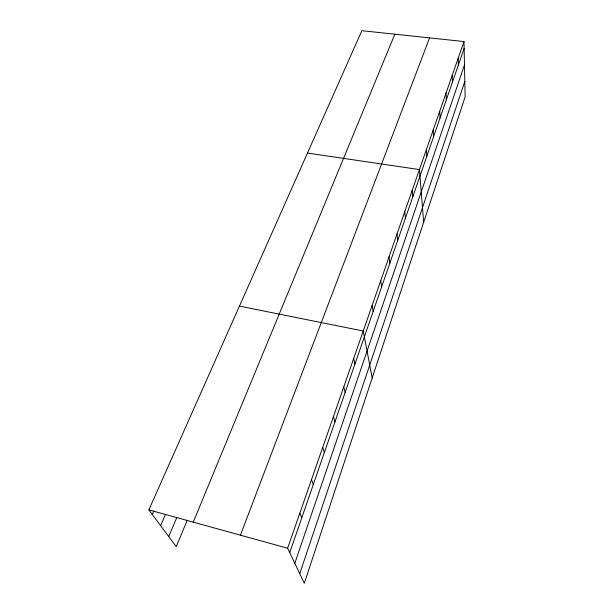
<?xml version="1.0" encoding="UTF-8"?>
<svg xmlns="http://www.w3.org/2000/svg" width="614" height="614" viewBox="0 0 614 614"><rect width="100%" height="100%" fill="white"/><g stroke="black" fill="none" stroke-linecap="round" stroke-linejoin="round"><path stroke-width="0.92" d="M299.739 573.714L464.813 81.409M294.797 563.307L464.476 64.954M289.731 552.661L464.13 48.376M463.992 41.552L465.136 96.812L304.298 583.3L287.621 548.225L463.992 41.552L361.861 30.7L148.864 509.881L176.218 546.644L187.239 520.242M240.412 535.178L429.562 37.891M193.256 522.146L394.848 34.207M168.72 536.567L176.855 517.41M160.607 525.661L165.458 514.44M152.318 514.517L153.822 511.094M307.468 153.07L419.423 169.579L423.66 222.245M239.437 306.117L363.227 331.007L372.184 377.963M148.864 509.881L287.621 548.225M299.824 513.15L301.766 517.863M311.513 479.572L313.293 484.53M322.718 447.391L324.346 452.572M333.463 416.515L334.952 421.902M343.786 386.874L345.137 392.446M353.695 358.392L354.93 364.133M372.138 305.419L373.158 311.428M380.726 280.744L381.655 286.868M389.015 256.944L389.844 263.168M397.012 233.965L397.765 240.289M404.733 211.769L405.409 218.177M412.201 190.317L412.8 196.802M426.408 149.509L426.868 156.117M433.169 130.084L433.576 136.738M439.724 111.264L440.061 117.965M446.071 93.021L446.355 99.767M452.226 75.345L452.464 82.123M458.197 58.192L458.382 65"/></g></svg>
